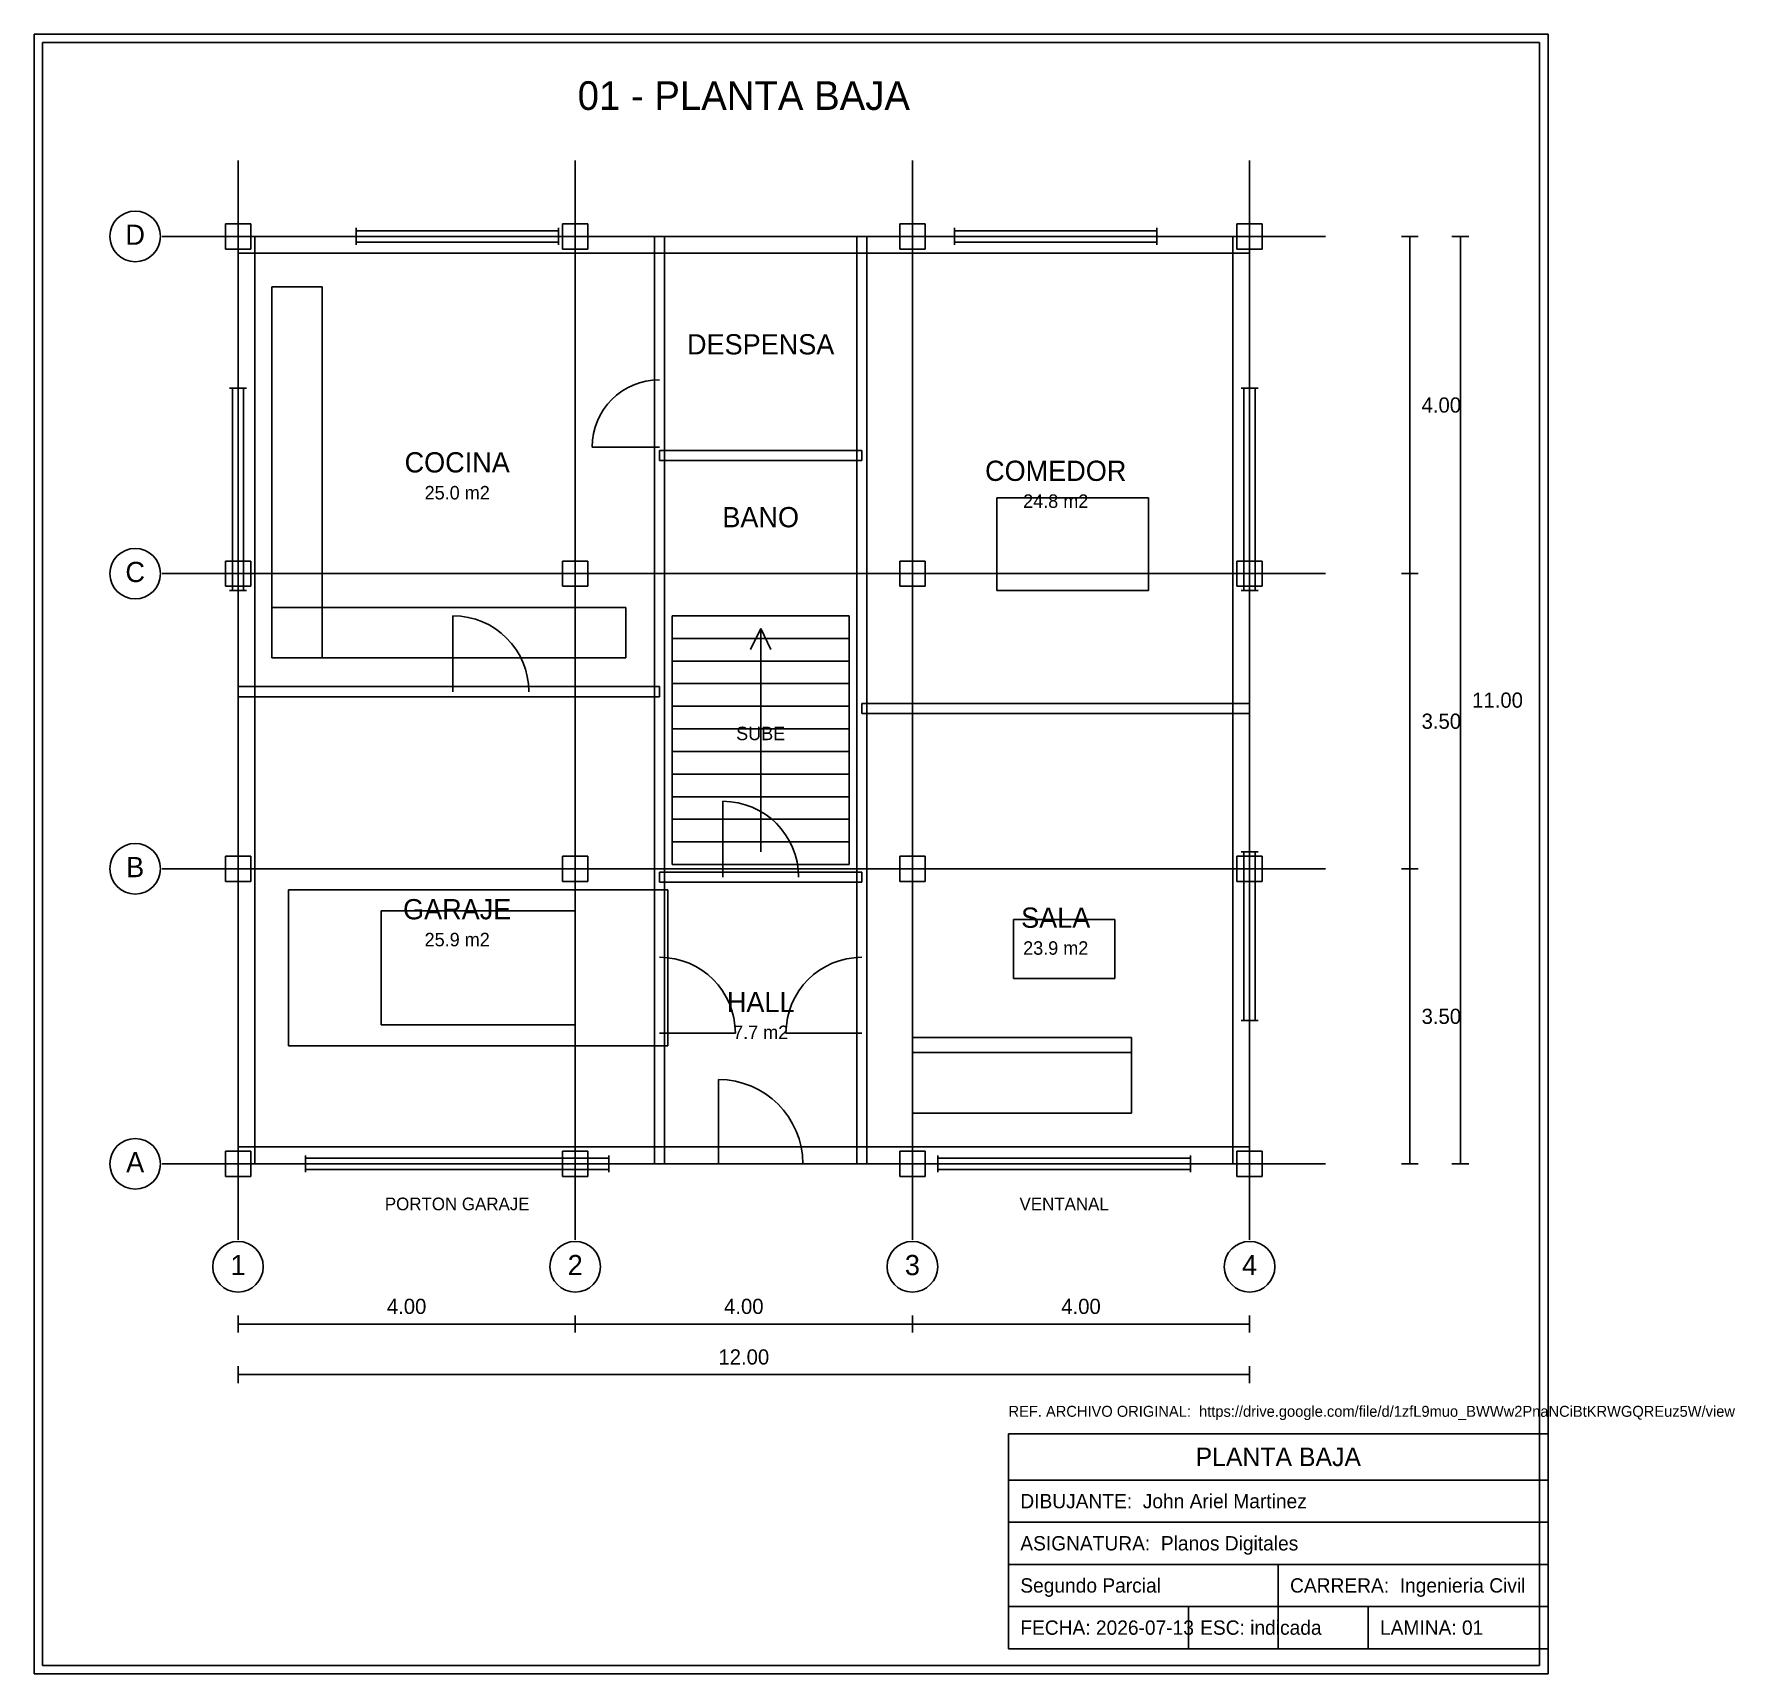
# Model space of a CAD drawing. Header units: metres. Extents: x -2.4 to 17.8, y -6 to 13.4.
import ezdxf
from ezdxf.enums import TextEntityAlignment as Align

# ---------------------------------------------------------------- set-up
doc = ezdxf.new("R2010")
doc.units = ezdxf.units.M
for name, color, linetype in [('COLUMNAS', 7, 'CONTINUOUS'), ('COTAS', 8, 'CONTINUOUS'), ('EJES', 1, 'CONTINUOUS'), ('ESCALERA', 6, 'CONTINUOUS'), ('MARCO', 7, 'CONTINUOUS'), ('MEMBRETE', 7, 'CONTINUOUS'), ('MOBILIARIO', 9, 'CONTINUOUS'), ('MUROS', 7, 'CONTINUOUS'), ('PUERTAS', 4, 'CONTINUOUS'), ('TEXTOS', 3, 'CONTINUOUS'), ('VENTANAS', 5, 'CONTINUOUS')]:
    doc.layers.add(name, color=color, linetype=linetype)

msp = doc.modelspace()

# ---------------------------------------------------------------- linework, layer by layer
at = {"layer": 'COLUMNAS'}
for p, q in [((0.15, 11.15), (-0.15, 11.15)), ((-0.15, 11.15), (-0.15, 10.85)), ((0.15, 10.85), (0.15, 11.15)), ((4.15, 11.15), (3.85, 11.15)), ((3.85, 11.15), (3.85, 10.85)), ((4.15, 10.85), (4.15, 11.15)), ((8.15, 11.15), (7.85, 11.15)), ((7.85, 11.15), (7.85, 10.85)), ((8.15, 10.85), (8.15, 11.15)), ((12.15, 11.15), (11.85, 11.15)), ((11.85, 11.15), (11.85, 10.85)), ((12.15, 10.85), (12.15, 11.15)), ((-0.15, 10.85), (0.15, 10.85)), ((3.85, 10.85), (4.15, 10.85)), ((7.85, 10.85), (8.15, 10.85)), ((11.85, 10.85), (12.15, 10.85)), ((0.15, 7.15), (-0.15, 7.15)), ((-0.15, 7.15), (-0.15, 6.85)), ((0.15, 6.85), (0.15, 7.15)), ((4.15, 7.15), (3.85, 7.15)), ((3.85, 7.15), (3.85, 6.85)), ((4.15, 6.85), (4.15, 7.15)), ((8.15, 7.15), (7.85, 7.15)), ((7.85, 7.15), (7.85, 6.85)), ((8.15, 6.85), (8.15, 7.15)), ((12.15, 7.15), (11.85, 7.15)), ((11.85, 7.15), (11.85, 6.85)), ((12.15, 6.85), (12.15, 7.15)), ((-0.15, 6.85), (0.15, 6.85)), ((3.85, 6.85), (4.15, 6.85)), ((7.85, 6.85), (8.15, 6.85)), ((11.85, 6.85), (12.15, 6.85)), ((0.15, 3.65), (-0.15, 3.65)), ((-0.15, 3.65), (-0.15, 3.35)), ((0.15, 3.35), (0.15, 3.65)), ((4.15, 3.65), (3.85, 3.65)), ((3.85, 3.65), (3.85, 3.35)), ((4.15, 3.35), (4.15, 3.65)), ((8.15, 3.65), (7.85, 3.65)), ((7.85, 3.65), (7.85, 3.35)), ((8.15, 3.35), (8.15, 3.65)), ((12.15, 3.65), (11.85, 3.65)), ((11.85, 3.65), (11.85, 3.35)), ((12.15, 3.35), (12.15, 3.65)), ((-0.15, 3.35), (0.15, 3.35)), ((3.85, 3.35), (4.15, 3.35)), ((7.85, 3.35), (8.15, 3.35)), ((11.85, 3.35), (12.15, 3.35)), ((0.15, 0.15), (-0.15, 0.15)), ((-0.15, 0.15), (-0.15, -0.15)), ((0.15, -0.15), (0.15, 0.15)), ((4.15, 0.15), (3.85, 0.15)), ((3.85, 0.15), (3.85, -0.15)), ((4.15, -0.15), (4.15, 0.15)), ((8.15, 0.15), (7.85, 0.15)), ((7.85, 0.15), (7.85, -0.15)), ((8.15, -0.15), (8.15, 0.15)), ((12.15, 0.15), (11.85, 0.15)), ((11.85, 0.15), (11.85, -0.15)), ((12.15, -0.15), (12.15, 0.15)), ((-0.15, -0.15), (0.15, -0.15)), ((3.85, -0.15), (4.15, -0.15)), ((7.85, -0.15), (8.15, -0.15)), ((11.85, -0.15), (12.15, -0.15))]:
    msp.add_line(p, q, dxfattribs=at)
at = {"layer": 'COTAS'}
for p, q in [((13.8, 11), (14, 11)), ((13.9, 7), (13.9, 11)), ((14.4, 11), (14.6, 11)), ((14.5, 0), (14.5, 11)), ((13.8, 7), (14, 7)), ((13.8, 7), (14, 7)), ((13.9, 3.5), (13.9, 7)), ((13.8, 3.5), (14, 3.5)), ((13.8, 3.5), (14, 3.5)), ((13.9, 0), (13.9, 3.5)), ((13.8, 0), (14, 0)), ((14.4, 0), (14.6, 0)), ((0, -2), (0, -1.8)), ((4, -2), (4, -1.8)), ((4, -2), (4, -1.8)), ((8, -2), (8, -1.8)), ((8, -2), (8, -1.8)), ((12, -2), (12, -1.8)), ((0, -1.9), (4, -1.9)), ((4, -1.9), (8, -1.9)), ((8, -1.9), (12, -1.9)), ((0, -2.6), (0, -2.4)), ((12, -2.6), (12, -2.4)), ((0, -2.5), (12, -2.5))]:
    msp.add_line(p, q, dxfattribs=at)
at = {"layer": 'EJES'}
for p, q in [((0, -0.9), (0, 11.9)), ((4, -0.9), (4, 11.9)), ((8, -0.9), (8, 11.9)), ((12, -0.9), (12, 11.9)), ((-0.9, 11), (12.9, 11)), ((-0.9, 7), (12.9, 7)), ((-0.9, 3.5), (12.9, 3.5)), ((-0.9, 0), (12.9, 0))]:
    msp.add_line(p, q, dxfattribs=at)
for centre in [(-1.22, 11), (-1.22, 7), (-1.22, 3.5), (-1.22, 0), (0, -1.22), (4, -1.22), (8, -1.22), (12, -1.22)]:
    msp.add_circle(centre, 0.3, dxfattribs=at)
at = {"layer": 'ESCALERA'}
for p, q in [((7.25, 6.5), (5.15, 6.5)), ((5.15, 6.5), (5.15, 3.55)), ((7.25, 3.55), (7.25, 6.5)), ((6.2, 6.35), (6.08, 6.1)), ((6.2, 3.7), (6.2, 6.35)), ((6.2, 6.35), (6.32, 6.1)), ((5.15, 6.2318), (7.25, 6.2318)), ((5.15, 5.9636), (7.25, 5.9636)), ((5.15, 5.6955), (7.25, 5.6955)), ((5.15, 5.4273), (7.25, 5.4273)), ((5.15, 5.1591), (7.25, 5.1591)), ((5.15, 4.8909), (7.25, 4.8909)), ((5.15, 4.6227), (7.25, 4.6227)), ((5.15, 4.3545), (7.25, 4.3545)), ((5.15, 4.0864), (7.25, 4.0864)), ((5.15, 3.8182), (7.25, 3.8182)), ((5.15, 3.55), (7.25, 3.55))]:
    msp.add_line(p, q, dxfattribs=at)
at = {"layer": 'MARCO'}
for p, q in [((15.54, 13.4), (-2.42, 13.4)), ((-2.42, 13.4), (-2.42, -6.05)), ((15.54, -6.05), (15.54, 13.4)), ((15.44, 13.3), (-2.32, 13.3)), ((-2.32, 13.3), (-2.32, -5.95)), ((15.44, -5.95), (15.44, 13.3)), ((-2.42, -6.05), (15.54, -6.05)), ((-2.32, -5.95), (15.44, -5.95))]:
    msp.add_line(p, q, dxfattribs=at)
at = {"layer": 'MEMBRETE'}
for p, q in [((15.54, -3.2), (9.14, -3.2)), ((9.14, -3.2), (9.14, -5.75)), ((15.54, -5.75), (15.54, -3.2)), ((9.14, -3.75), (15.54, -3.75)), ((9.14, -4.25), (15.54, -4.25)), ((9.14, -4.75), (15.54, -4.75)), ((12.34, -4.75), (12.34, -5.75)), ((9.14, -5.25), (15.54, -5.25)), ((11.2733, -5.25), (11.2733, -5.75)), ((13.4067, -5.25), (13.4067, -5.75)), ((9.14, -5.75), (15.54, -5.75))]:
    msp.add_line(p, q, dxfattribs=at)
at = {"layer": 'MOBILIARIO'}
for p, q in [((1, 10.4), (0.4, 10.4)), ((0.4, 10.4), (0.4, 6)), ((1, 6), (1, 10.4)), ((10.8, 7.9), (9, 7.9)), ((9, 7.9), (9, 6.8)), ((10.8, 6.8), (10.8, 7.9)), ((9, 6.8), (10.8, 6.8)), ((4.6, 6.6), (0.4, 6.6)), ((0.4, 6.6), (0.4, 6)), ((4.6, 6), (4.6, 6.6)), ((0.4, 6), (4.6, 6)), ((0.4, 6), (1, 6)), ((5.1, 3.25), (0.6, 3.25)), ((0.6, 3.25), (0.6, 1.4)), ((5.1, 1.4), (5.1, 3.25)), ((4, 3), (1.7, 3)), ((1.7, 3), (1.7, 1.65)), ((4, 1.65), (4, 3)), ((10.4, 2.9), (9.2, 2.9)), ((9.2, 2.9), (9.2, 2.2)), ((10.4, 2.2), (10.4, 2.9)), ((9.2, 2.2), (10.4, 2.2)), ((1.7, 1.65), (4, 1.65)), ((10.6, 1.5), (8, 1.5)), ((8, 1.5), (8, 0.6)), ((10.6, 0.6), (10.6, 1.5)), ((0.6, 1.4), (5.1, 1.4)), ((8, 1.32), (10.6, 1.32)), ((8, 0.6), (10.6, 0.6))]:
    msp.add_line(p, q, dxfattribs=at)
at = {"layer": 'MUROS'}
for p, q in [((0.2, 11), (0, 11)), ((0, 11), (0, 0)), ((12, 11), (0, 11)), ((0, 11), (0, 10.8)), ((0.2, 0), (0.2, 11)), ((4.94, 0), (4.94, 11)), ((4.94, 11), (5.06, 11)), ((5.06, 11), (5.06, 0)), ((7.34, 0), (7.34, 11)), ((7.34, 11), (7.46, 11)), ((7.46, 11), (7.46, 0)), ((12, 11), (11.8, 11)), ((11.8, 11), (11.8, 0)), ((12, 0), (12, 11)), ((12, 10.8), (12, 11)), ((0, 10.8), (12, 10.8)), ((5, 8.46), (7.4, 8.46)), ((5, 8.34), (5, 8.46)), ((7.4, 8.34), (5, 8.34)), ((7.4, 8.46), (7.4, 8.34)), ((0, 5.66), (5, 5.66)), ((0, 5.54), (0, 5.66)), ((5, 5.66), (5, 5.54)), ((5, 5.54), (0, 5.54)), ((7.4, 5.46), (12, 5.46)), ((7.4, 5.34), (7.4, 5.46)), ((12, 5.46), (12, 5.34)), ((12, 5.34), (7.4, 5.34)), ((5, 3.46), (7.4, 3.46)), ((5, 3.34), (5, 3.46)), ((7.4, 3.46), (7.4, 3.34)), ((7.4, 3.34), (5, 3.34)), ((12, 0.2), (0, 0.2)), ((0, 0.2), (0, 0)), ((0, 0), (0.2, 0)), ((0, 0), (12, 0)), ((5.06, 0), (4.94, 0)), ((7.46, 0), (7.34, 0)), ((11.8, 0), (12, 0)), ((12, 0), (12, 0.2))]:
    msp.add_line(p, q, dxfattribs=at)
at = {"layer": 'PUERTAS'}
for p, q in [((5, 8.5), (4.2, 8.5)), ((2.55, 5.6), (2.55, 6.5)), ((5.75, 3.4), (5.75, 4.3)), ((5, 1.55), (5.9, 1.55)), ((7.4, 1.55), (6.5, 1.55)), ((5.7, 0), (5.7, 1))]:
    msp.add_line(p, q, dxfattribs=at)
for centre, radius, start, end in [((5, 8.5), 0.8, 90, 180), ((2.55, 5.6), 0.9, 0, 90), ((5.75, 3.4), 0.9, 0, 90), ((5, 1.55), 0.9, 0, 90), ((7.4, 1.55), 0.9, 90, 180), ((5.7, 0), 1, 0, 90)]:
    msp.add_arc(centre, radius, start, end, dxfattribs=at)
at = {"layer": 'VENTANAS'}
for p, q in [((1.4, 10.9), (1.4, 11.1)), ((3.8, 10.9), (3.8, 11.1)), ((8.5, 10.9), (8.5, 11.1)), ((10.9, 10.9), (10.9, 11.1)), ((1.4, 11.0667), (3.8, 11.0667)), ((1.4, 11), (3.8, 11)), ((1.4, 10.9333), (3.8, 10.9333)), ((8.5, 11.0667), (10.9, 11.0667)), ((8.5, 11), (10.9, 11)), ((8.5, 10.9333), (10.9, 10.9333)), ((-0.1, 9.2), (0.1, 9.2)), ((-0.0667, 6.8), (-0.0667, 9.2)), ((0, 6.8), (0, 9.2)), ((0.0667, 6.8), (0.0667, 9.2)), ((11.9, 9.2), (12.1, 9.2)), ((11.9333, 6.8), (11.9333, 9.2)), ((12, 6.8), (12, 9.2)), ((12.0667, 6.8), (12.0667, 9.2)), ((-0.1, 6.8), (0.1, 6.8)), ((11.9, 6.8), (12.1, 6.8)), ((11.9, 3.7), (12.1, 3.7)), ((11.9333, 1.7), (11.9333, 3.7)), ((12, 1.7), (12, 3.7)), ((12.0667, 1.7), (12.0667, 3.7)), ((11.9, 1.7), (12.1, 1.7)), ((0.8, -0.1), (0.8, 0.1)), ((0.8, 0.0667), (4.4, 0.0667)), ((0.8, 0), (4.4, 0)), ((4.4, -0.1), (4.4, 0.1)), ((8.3, -0.1), (8.3, 0.1)), ((8.3, 0.0667), (11.3, 0.0667)), ((8.3, 0), (11.3, 0)), ((11.3, -0.1), (11.3, 0.1)), ((0.8, -0.0667), (4.4, -0.0667)), ((8.3, -0.0667), (11.3, -0.0667))]:
    msp.add_line(p, q, dxfattribs=at)

# ---------------------------------------------------------------- texts
at = {"layer": 'COTAS'}
for s, p in [('4.00', (14.04, 8.91)), ('11.00', (14.64, 5.41)), ('3.50', (14.04, 5.16)), ('3.50', (14.04, 1.66))]:
    msp.add_text(s, height=0.18, dxfattribs=at).set_placement(p)
for s, p in [('4.00', (2, -1.78)), ('4.00', (6, -1.78)), ('4.00', (10, -1.78)), ('12.00', (6, -2.38))]:
    msp.add_text(s, height=0.18, dxfattribs=at).set_placement(p, align=Align.CENTER)
at = {"layer": 'EJES'}
for s, p in [('D', (-1.22, 10.9)), ('C', (-1.22, 6.9)), ('B', (-1.22, 3.4)), ('A', (-1.22, -0.1)), ('1', (0, -1.32)), ('2', (4, -1.32)), ('3', (8, -1.32)), ('4', (12, -1.32))]:
    msp.add_text(s, height=0.24, dxfattribs=at).set_placement(p, align=Align.CENTER)
at = {"layer": 'MEMBRETE'}
for s, height, p in [('REF. ARCHIVO ORIGINAL:  https://drive.google.com/file/d/1zfL9muo_BWWw2PnaNCiBtKRWGQREuz5W/view', 0.13, (9.14, -3)), ('DIBUJANTE:  John Ariel Martinez', 0.17, (9.28, -4.085)), ('ASIGNATURA:  Planos Digitales', 0.17, (9.28, -4.585)), ('Segundo Parcial', 0.17, (9.28, -5.085)), ('CARRERA:  Ingenieria Civil', 0.17, (12.48, -5.085)), ('FECHA: 2026-07-13', 0.17, (9.28, -5.585)), ('ESC: indicada', 0.17, (11.4133, -5.585)), ('LAMINA: 01', 0.17, (13.5467, -5.585))]:
    msp.add_text(s, height=height, dxfattribs=at).set_placement(p)
msp.add_text('PLANTA BAJA', height=0.22, dxfattribs=at).set_placement((12.34, -3.585), align=Align.CENTER)
at = {"layer": 'TEXTOS'}
for s, height, p in [('01 - PLANTA BAJA', 0.34, (6, 12.5)), ('DESPENSA', 0.24, (6.2, 9.6)), ('COCINA', 0.24, (2.6, 8.2)), ('COMEDOR', 0.24, (9.7, 8.1)), ('25.0 m2', 0.16, (2.6, 7.88)), ('24.8 m2', 0.16, (9.7, 7.78)), ('BANO', 0.24, (6.2, 7.55)), ('SUBE', 0.16, (6.2, 5.025)), ('GARAJE', 0.24, (2.6, 2.9)), ('SALA', 0.24, (9.7, 2.8)), ('25.9 m2', 0.16, (2.6, 2.58)), ('23.9 m2', 0.16, (9.7, 2.48)), ('HALL', 0.24, (6.2, 1.8)), ('7.7 m2', 0.16, (6.2, 1.48)), ('PORTON GARAJE', 0.15, (2.6, -0.55)), ('VENTANAL', 0.15, (9.8, -0.55))]:
    msp.add_text(s, height=height, dxfattribs=at).set_placement(p, align=Align.CENTER)

doc.saveas('drawing.dxf')
